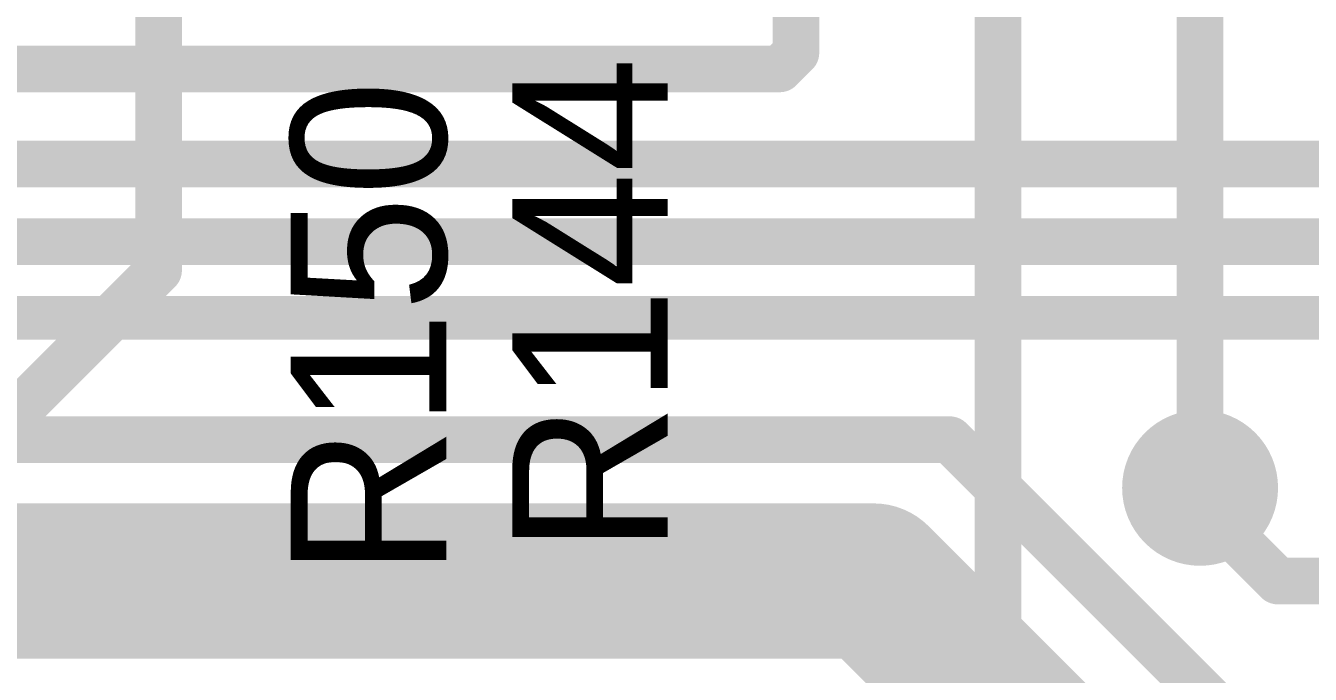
# Model space of a CAD drawing. Header units: millimetres. Extents: x 29 to 180, y 30 to 200.
# Drawn here: x 95.44 to 103.71, y 120 to 124.17 of the extents above; entities that cross this region are included whole.
import ezdxf

# ---------------------------------------------------------------- set-up
doc = ezdxf.new("R2010")
doc.units = ezdxf.units.MM
for name, color, linetype in [('BottomLayer', 5, 'Continuous'), ('BottomSolder', 6, 'Continuous'), ('MultiLayer', 9, 'Continuous'), ('TopLayer', 1, 'Continuous'), ('TopOverlay', 2, 'Continuous'), ('TopSolder', 216, 'Continuous'), ('ViaHoleLayer', 16, 'Continuous')]:
    doc.layers.add(name, color=color, linetype=linetype)

msp = doc.modelspace()

# ---------------------------------------------------------------- linework, layer by layer
at = {"layer": 'BottomLayer', "const_width": 0.2999994}
for points in [[(96.30000043999999, 122.60000118), (96.30000043999999, 124.90000166)], [(101.6999998, 114.2000002), (101.6999998, 124.70000206)], [(102.99999974, 121.20000144), (102.99999974, 124.70000206)], [(91.49999987999999, 117.80000062), (96.30000043999999, 122.60000118)]]:
    msp.add_lwpolyline(points, dxfattribs=at)
at = {"layer": 'BottomLayer'}
for points, const_width in [([(96.22500185999999, 122.60000118, 1), (96.37499901999999, 122.60000118, 1)], 0.1499997), ([(96.22500185999999, 122.60000118, 1), (96.37499901999999, 122.60000118, 1)], 0.1499997), ([(102.80000014, 121.20000144, 1), (103.19999934, 121.20000144, 1)], 0.3999992), ([(102.92500116, 121.20000144, 1), (103.07499832, 121.20000144, 1)], 0.1499997)]:
    msp.add_lwpolyline(points, format="xyb", close=True, dxfattribs=dict(at, const_width=const_width))
at = {"layer": 'BottomSolder', "const_width": 0.5015992}
msp.add_lwpolyline([(102.74920014, 121.20000144, 1), (103.25079934, 121.20000144, 1)], format="xyb", close=True, dxfattribs=at)
at = {"layer": 'MultiLayer', "const_width": 0.3999992}
msp.add_lwpolyline([(102.80000014, 121.20000144, 1), (103.19999934, 121.20000144, 1)], format="xyb", close=True, dxfattribs=at)
at = {"layer": 'TopLayer'}
for points, const_width in [([(100.39999986, 124.00000092), (100.39999986, 126.12500048)], 0.2999994), ([(100.29599956, 123.89600062), (100.39999986, 124.00000092)], 0.2999994), ([(89.60400163999999, 123.89600062), (100.29599956, 123.89600062)], 0.2999994), ([(89.82010484, 123.28400032), (104.98400136, 123.28400032)], 0.2999994), ([(90.02720882, 122.78400132), (112.05900118, 122.78400132)], 0.2999994), ([(90.23017259999999, 122.2940023), (126.39400172, 122.2940023)], 0.27999944), ([(85.0484456, 121.51000082), (101.39000296, 121.51000082)], 0.2999994), ([(101.39000296, 121.51000082), (103.20000188, 119.7000019)], 0.2999994), ([(102.99999974, 121.10000164), (102.99999974, 121.20000144)], 0.2999994), ([(102.99999974, 121.10000164), (103.50000128, 120.6000001)], 0.2999994), ([(84.75636592, 120.6000001), (100.9000014, 120.6000001)], 1.00000054), ([(100.9000014, 120.6000001), (102.8999974, 118.60000156)], 1.00000054), ([(103.50000128, 120.6000001), (119.8000017, 120.6000001)], 0.2999994)]:
    msp.add_lwpolyline(points, dxfattribs=dict(at, const_width=const_width))
for points, const_width in [([(100.32500128, 124.00000092, 1), (100.47499844, 124.00000092, 1)], 0.1499997), ([(100.32500128, 124.00000092, 1), (100.47499844, 124.00000092, 1)], 0.1499997), ([(100.22100098, 123.89600062, 1), (100.37099814, 123.89600062, 1)], 0.1499997), ([(100.22100098, 123.89600062, 1), (100.37099814, 123.89600062, 1)], 0.1499997), ([(101.31500438, 121.51000082, 1), (101.46500154, 121.51000082, 1)], 0.1499997), ([(101.31500438, 121.51000082, 1), (101.46500154, 121.51000082, 1)], 0.1499997), ([(102.80000014, 121.20000144, 1), (103.19999934, 121.20000144, 1)], 0.3999992), ([(102.92500116, 121.20000144, 1), (103.07499832, 121.20000144, 1)], 0.1499997), ([(102.92500116, 121.10000164, 1), (103.07499832, 121.10000164, 1)], 0.1499997), ([(102.92500116, 121.10000164, 1), (103.07499832, 121.10000164, 1)], 0.1499997), ([(100.6500019, 120.6000001, 1), (101.1500009, 120.6000001, 1)], 0.499999), ([(100.6500019, 120.6000001, 1), (101.1500009, 120.6000001, 1)], 0.499999), ([(103.4250027, 120.6000001, 1), (103.57499986, 120.6000001, 1)], 0.1499997), ([(103.4250027, 120.6000001, 1), (103.57499986, 120.6000001, 1)], 0.1499997)]:
    msp.add_lwpolyline(points, format="xyb", close=True, dxfattribs=dict(at, const_width=const_width))
at = {"layer": 'TopSolder', "const_width": 0.5015992}
msp.add_lwpolyline([(102.74920014, 121.20000144, 1), (103.25079934, 121.20000144, 1)], format="xyb", close=True, dxfattribs=at)
at = {"layer": 'ViaHoleLayer', "const_width": 0.2499995}
msp.add_lwpolyline([(102.87500126, 121.20000144, 1), (103.12499822, 121.20000144, 1)], format="xyb", close=True, dxfattribs=at)

# ---------------------------------------------------------------- texts
at = {"layer": 'TopOverlay'}
for s, p in [('R144', (99.57500024, 120.77500102)), ('R150', (98.15000182, 120.62500132))]:
    msp.add_text(s, height=1.00000054, rotation=90, dxfattribs=at).set_placement(p)

doc.saveas('drawing.dxf')
